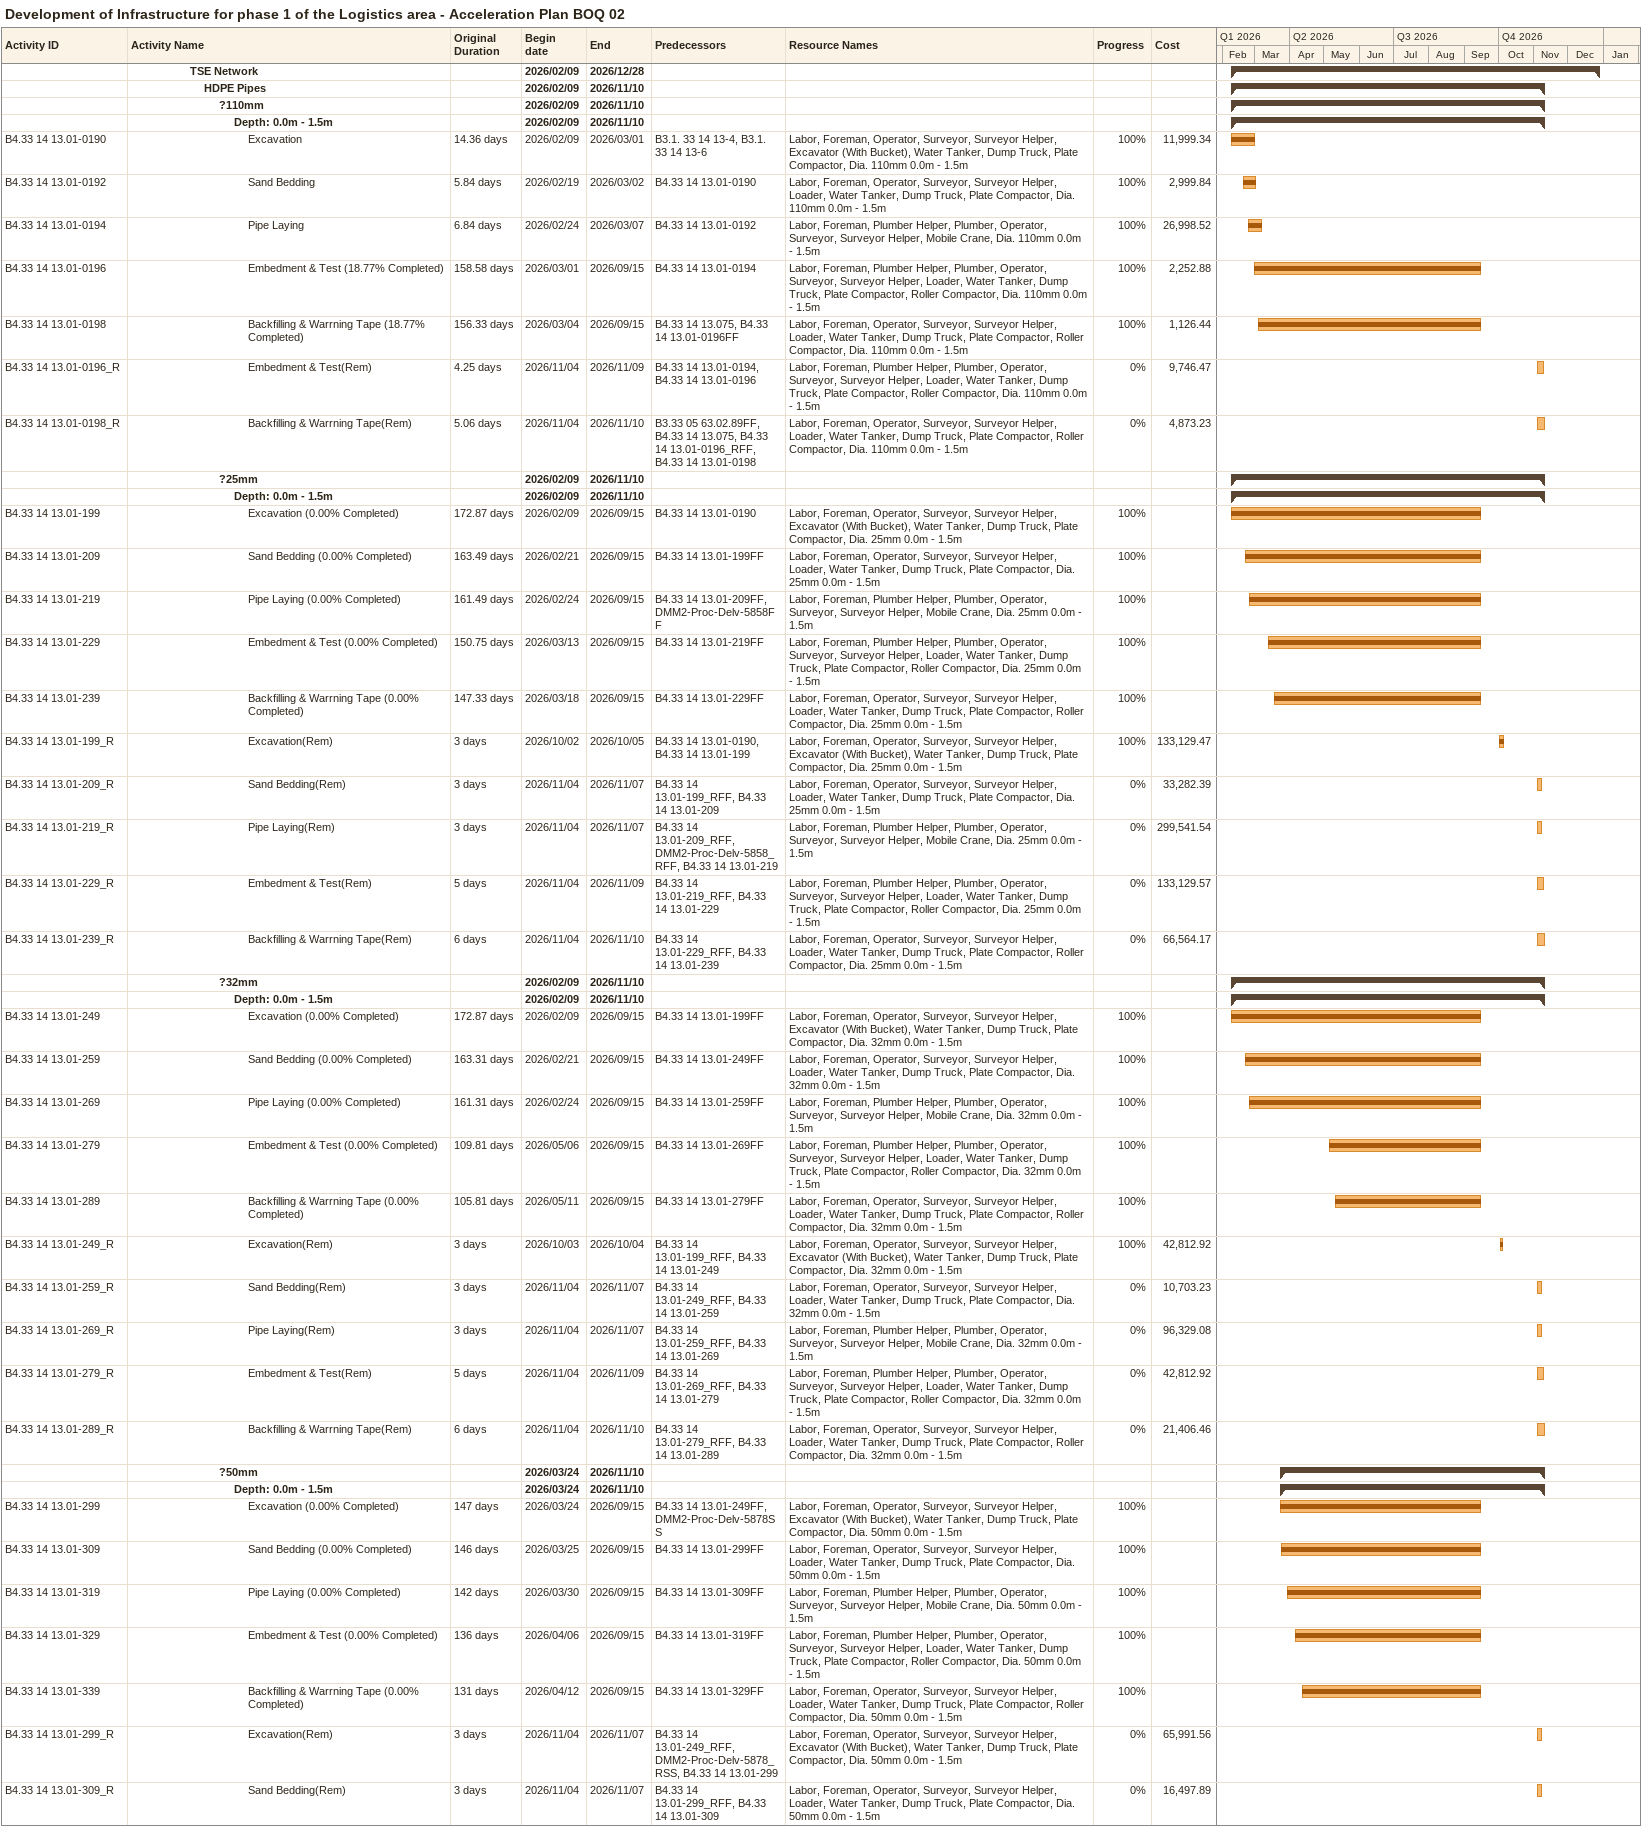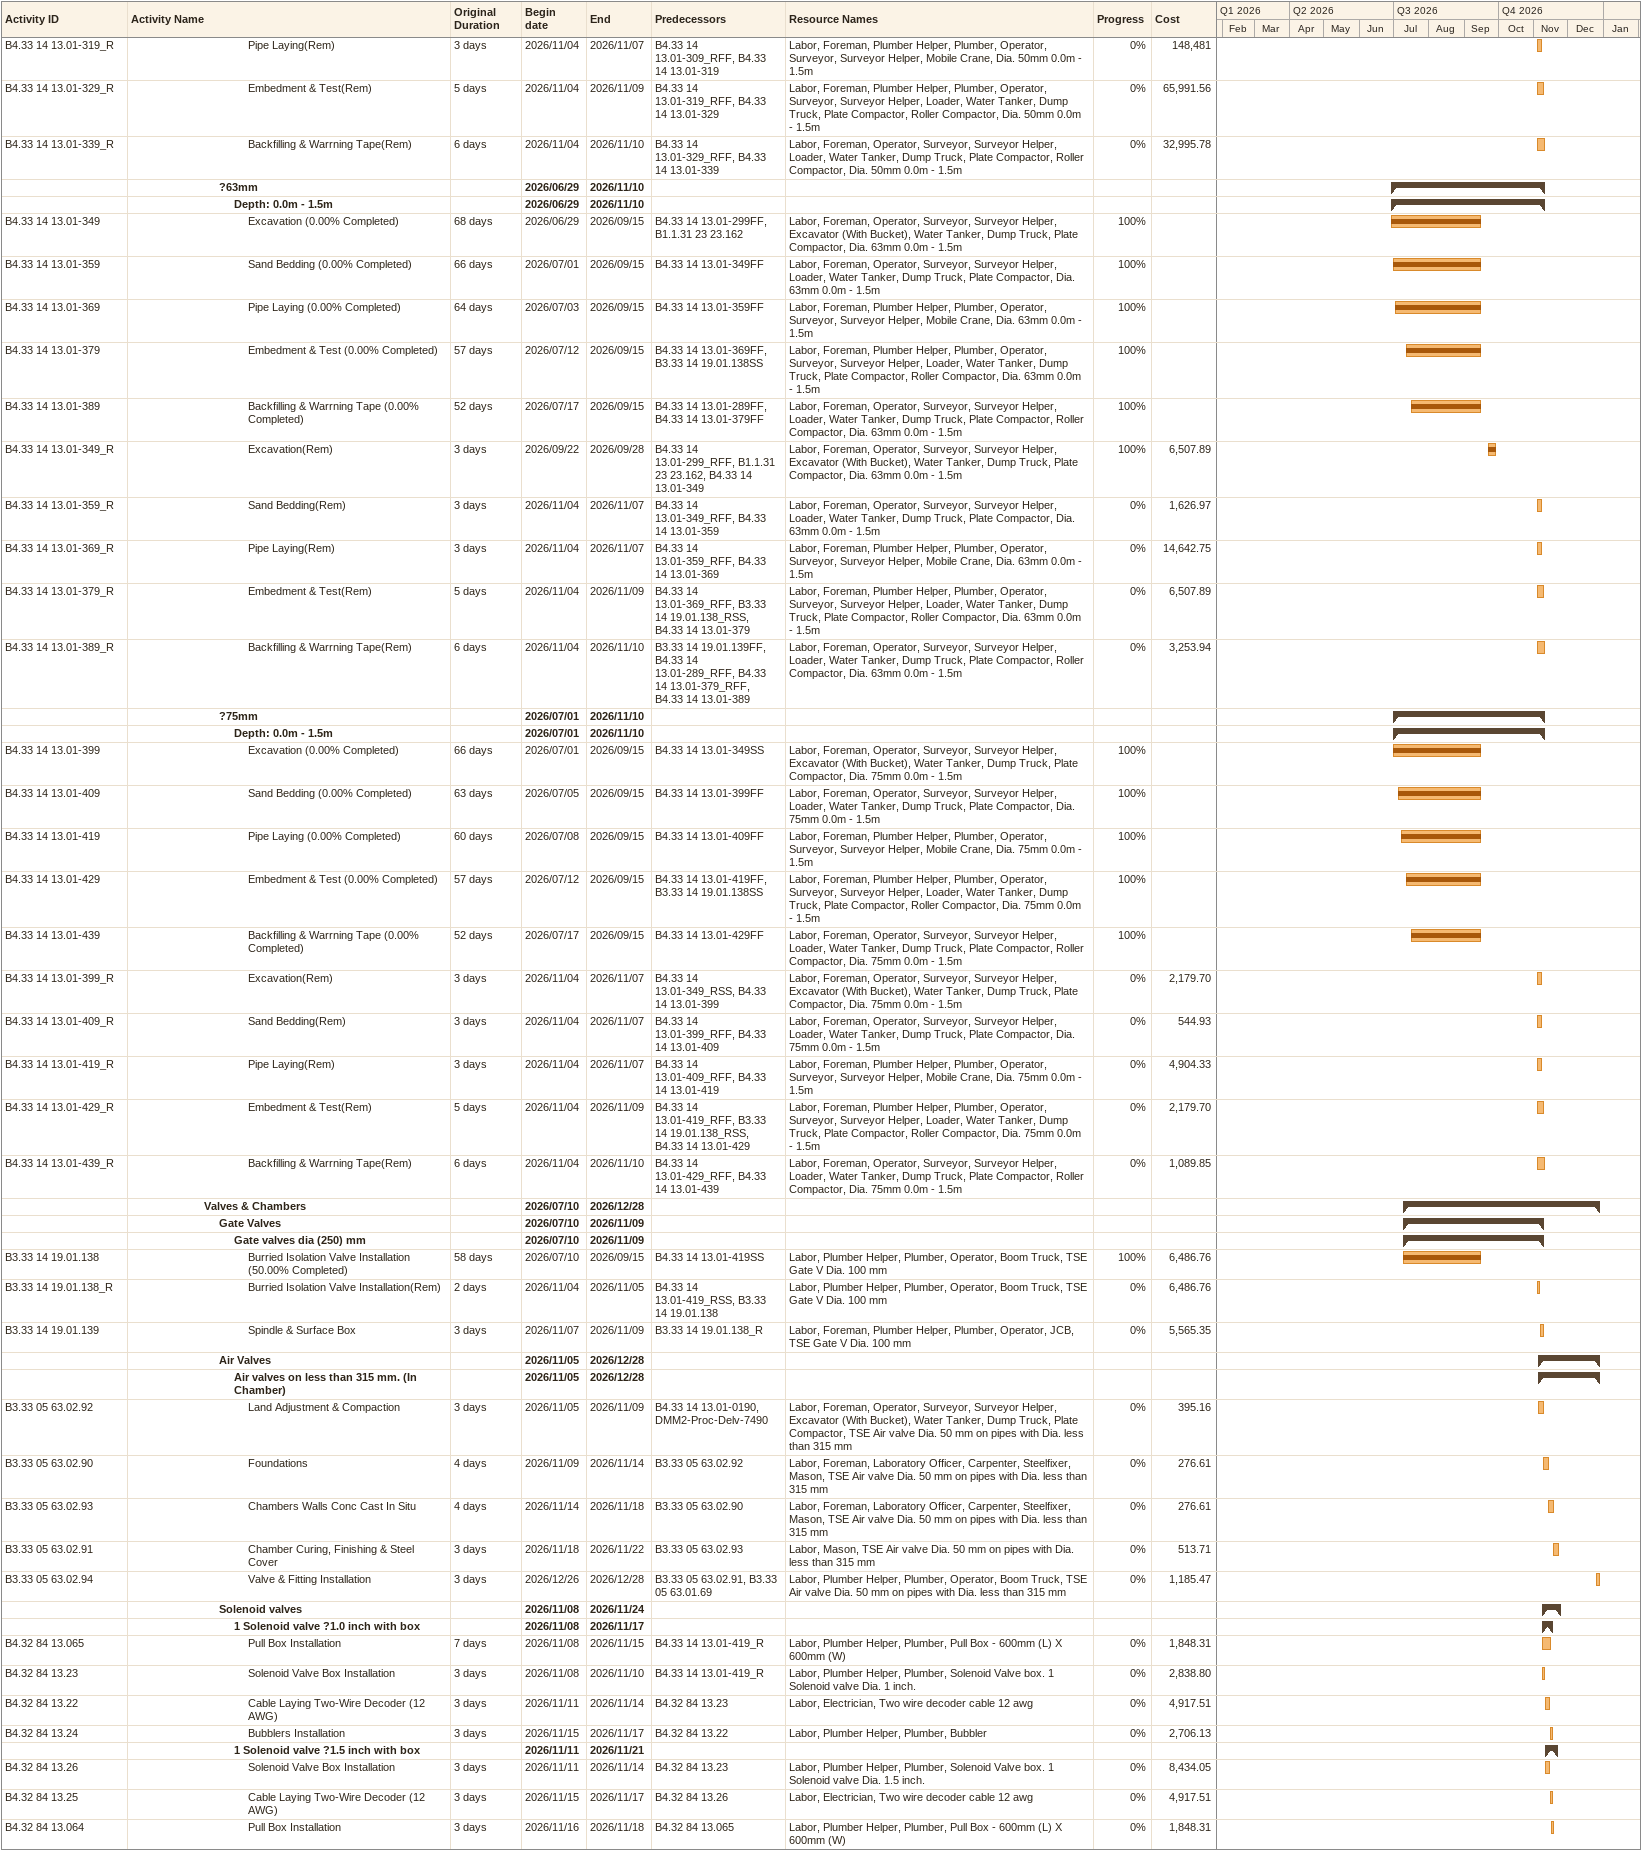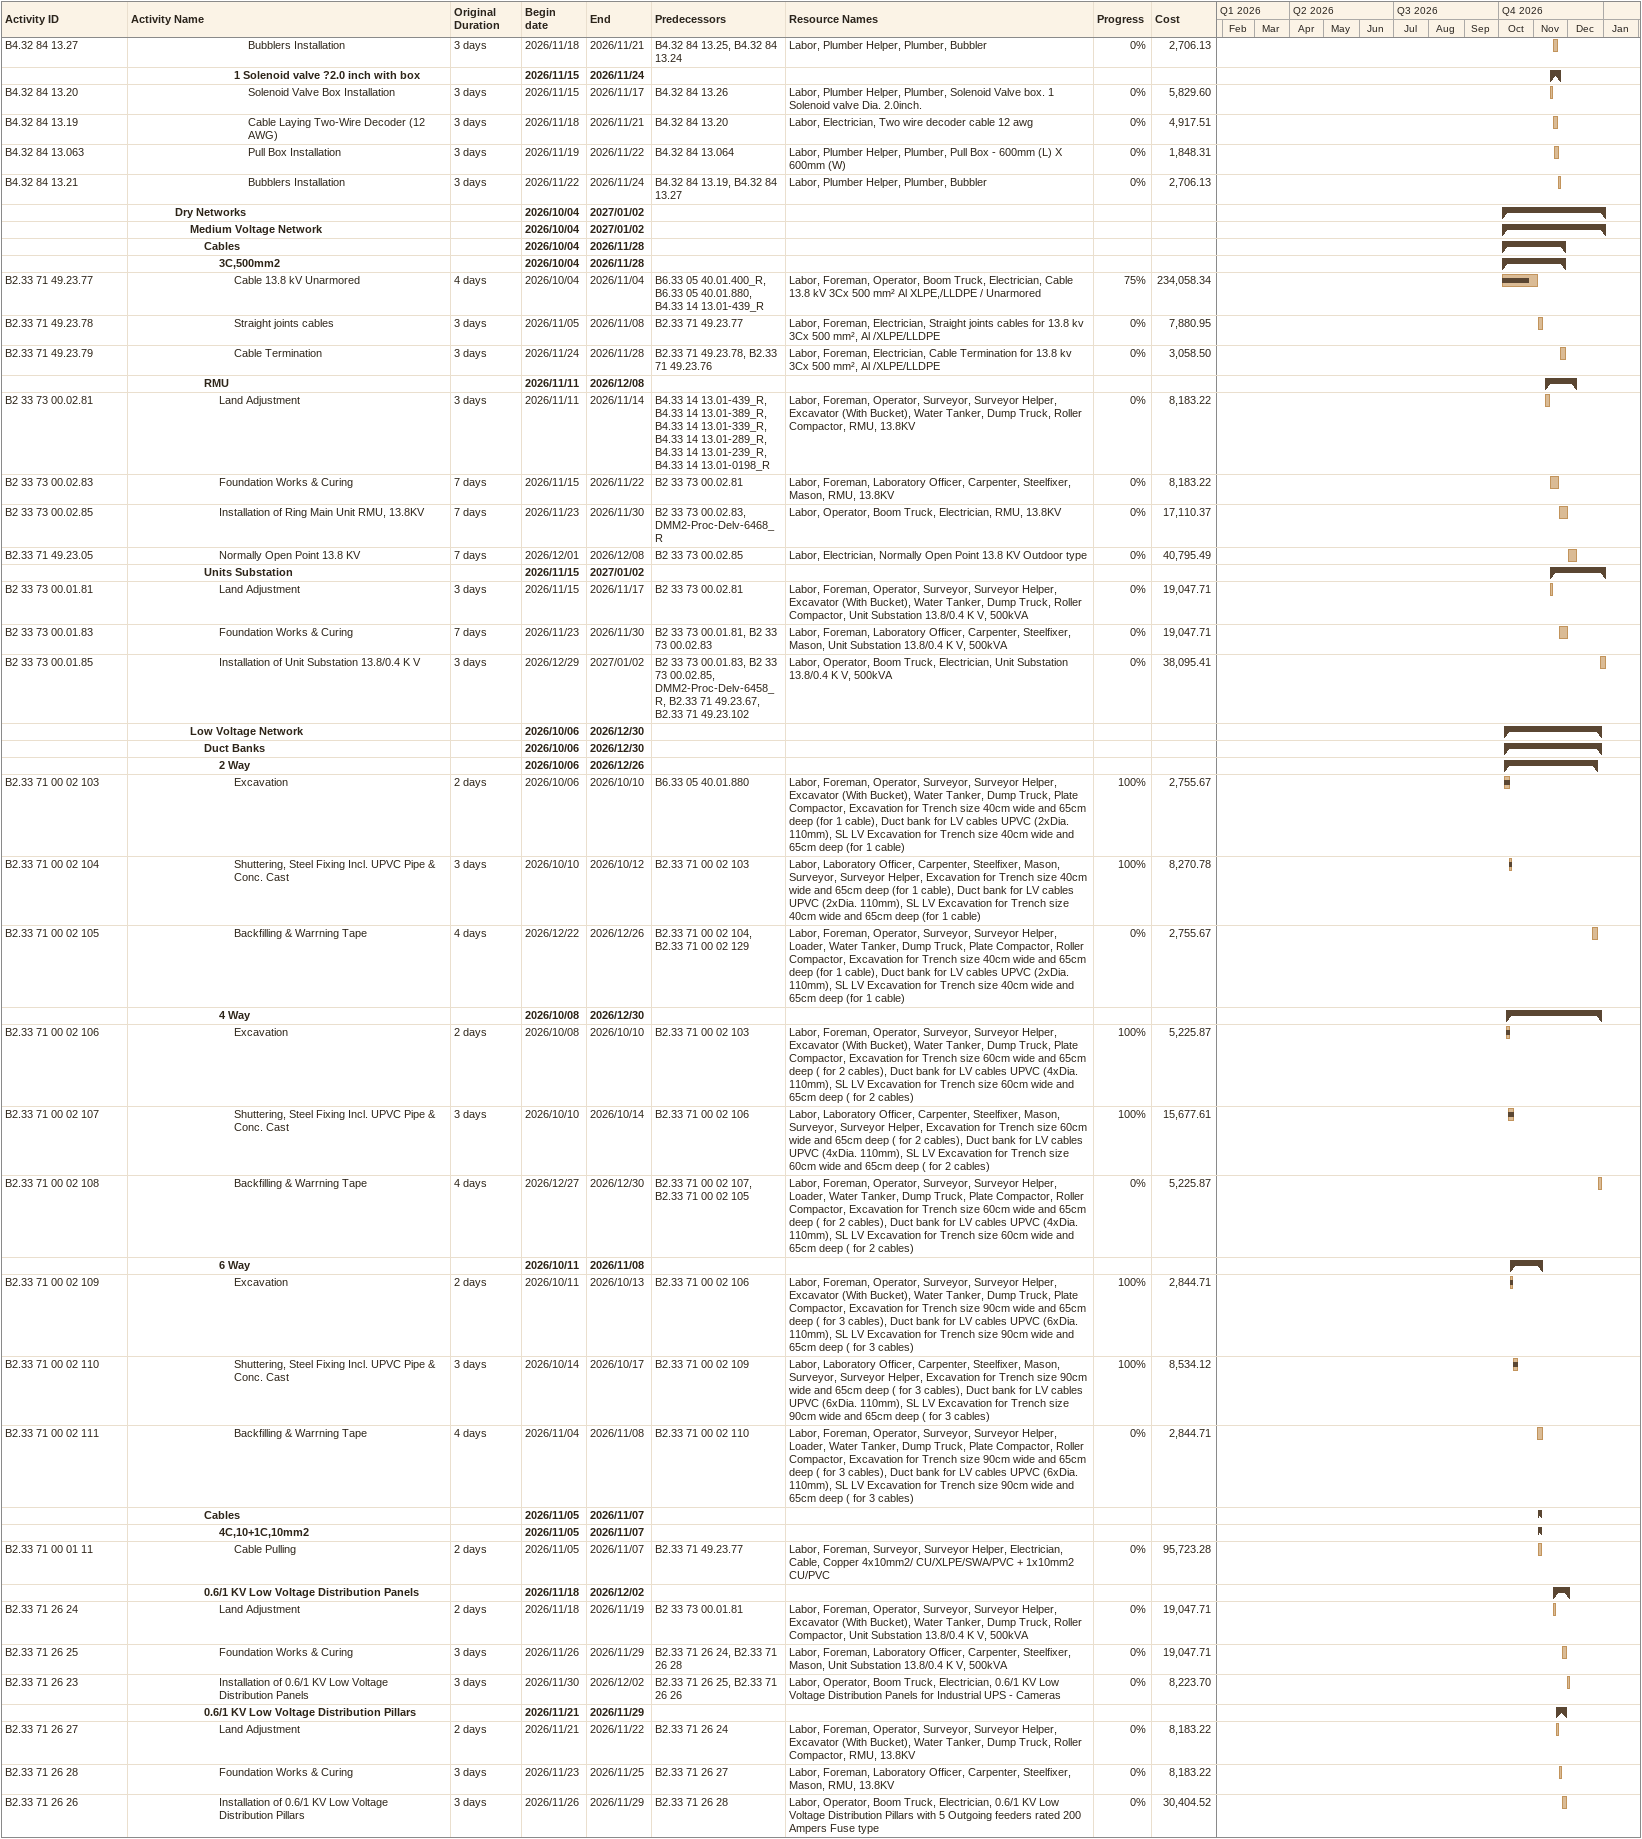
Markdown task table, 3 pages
Development of Infrastructure for phase 1 of the Logistics area - Acceleration Plan BOQ 02

| ID | Level | Task | Original duration | Start | Finish | Predecessors | Resources | % complete | Cost |
|---|---|---|---|---|---|---|---|---|---|
|  | 5 | **TSE Network** |  | 2026-02-09 | 2026-12-28 |  |  |  |  |
|  | 6 | **HDPE Pipes** |  | 2026-02-09 | 2026-11-10 |  |  |  |  |
|  | 7 | **?110mm** |  | 2026-02-09 | 2026-11-10 |  |  |  |  |
|  | 8 | **Depth: 0.0m - 1.5m** |  | 2026-02-09 | 2026-11-10 |  |  |  |  |
| B4.33 14 13.01-0190 | 9 | Excavation | 14.36d | 2026-02-09 | 2026-03-01 | B3.1. 33 14 13-4, B3.1. 33 14 13-6 | Labor, Foreman, Operator, Surveyor, Surveyor Helper, Excavator (With Bucket), Water Tanker, Dump Truck, Plate Compactor, Dia. 110mm 0.0m - 1.5m | 100 | 11999.34 |
| B4.33 14 13.01-0192 | 9 | Sand Bedding | 5.84d | 2026-02-19 | 2026-03-02 | B4.33 14 13.01-0190 | Labor, Foreman, Operator, Surveyor, Surveyor Helper, Loader, Water Tanker, Dump Truck, Plate Compactor, Dia. 110mm 0.0m - 1.5m | 100 | 2999.84 |
| B4.33 14 13.01-0194 | 9 | Pipe Laying | 6.84d | 2026-02-24 | 2026-03-07 | B4.33 14 13.01-0192 | Labor, Foreman, Plumber Helper, Plumber, Operator, Surveyor, Surveyor Helper, Mobile Crane, Dia. 110mm 0.0m - 1.5m | 100 | 26998.52 |
| B4.33 14 13.01-0196 | 9 | Embedment & Test (18.77% Completed) | 158.58d | 2026-03-01 | 2026-09-15 | B4.33 14 13.01-0194 | Labor, Foreman, Plumber Helper, Plumber, Operator, Surveyor, Surveyor Helper, Loader, Water Tanker, Dump Truck, Plate Compactor, Roller Compactor, Dia. 110mm 0.0m - 1.5m | 100 | 2252.88 |
| B4.33 14 13.01-0198 | 9 | Backfilling & Warrning Tape (18.77% Completed) | 156.33d | 2026-03-04 | 2026-09-15 | B4.33 14 13.075, B4.33 14 13.01-0196FF | Labor, Foreman, Operator, Surveyor, Surveyor Helper, Loader, Water Tanker, Dump Truck, Plate Compactor, Roller Compactor, Dia. 110mm 0.0m - 1.5m | 100 | 1126.44 |
| B4.33 14 13.01-0196_R | 9 | Embedment & Test(Rem) | 4.25d | 2026-11-04 | 2026-11-09 | B4.33 14 13.01-0194, B4.33 14 13.01-0196 | Labor, Foreman, Plumber Helper, Plumber, Operator, Surveyor, Surveyor Helper, Loader, Water Tanker, Dump Truck, Plate Compactor, Roller Compactor, Dia. 110mm 0.0m - 1.5m | 0 | 9746.47 |
| B4.33 14 13.01-0198_R | 9 | Backfilling & Warrning Tape(Rem) | 5.06d | 2026-11-04 | 2026-11-10 | B3.33 05 63.02.89FF, B4.33 14 13.075, B4.33 14 13.01-0196_RFF, B4.33 14 13.01-0198 | Labor, Foreman, Operator, Surveyor, Surveyor Helper, Loader, Water Tanker, Dump Truck, Plate Compactor, Roller Compactor, Dia. 110mm 0.0m - 1.5m | 0 | 4873.23 |
|  | 7 | **?25mm** |  | 2026-02-09 | 2026-11-10 |  |  |  |  |
|  | 8 | **Depth: 0.0m - 1.5m** |  | 2026-02-09 | 2026-11-10 |  |  |  |  |
| B4.33 14 13.01-199 | 9 | Excavation (0.00% Completed) | 172.87d | 2026-02-09 | 2026-09-15 | B4.33 14 13.01-0190 | Labor, Foreman, Operator, Surveyor, Surveyor Helper, Excavator (With Bucket), Water Tanker, Dump Truck, Plate Compactor, Dia. 25mm 0.0m - 1.5m | 100 |  |
| B4.33 14 13.01-209 | 9 | Sand Bedding (0.00% Completed) | 163.49d | 2026-02-21 | 2026-09-15 | B4.33 14 13.01-199FF | Labor, Foreman, Operator, Surveyor, Surveyor Helper, Loader, Water Tanker, Dump Truck, Plate Compactor, Dia. 25mm 0.0m - 1.5m | 100 |  |
| B4.33 14 13.01-219 | 9 | Pipe Laying (0.00% Completed) | 161.49d | 2026-02-24 | 2026-09-15 | B4.33 14 13.01-209FF, DMM2-Proc-Delv-5858FF | Labor, Foreman, Plumber Helper, Plumber, Operator, Surveyor, Surveyor Helper, Mobile Crane, Dia. 25mm 0.0m - 1.5m | 100 |  |
| B4.33 14 13.01-229 | 9 | Embedment & Test (0.00% Completed) | 150.75d | 2026-03-13 | 2026-09-15 | B4.33 14 13.01-219FF | Labor, Foreman, Plumber Helper, Plumber, Operator, Surveyor, Surveyor Helper, Loader, Water Tanker, Dump Truck, Plate Compactor, Roller Compactor, Dia. 25mm 0.0m - 1.5m | 100 |  |
| B4.33 14 13.01-239 | 9 | Backfilling & Warrning Tape (0.00% Completed) | 147.33d | 2026-03-18 | 2026-09-15 | B4.33 14 13.01-229FF | Labor, Foreman, Operator, Surveyor, Surveyor Helper, Loader, Water Tanker, Dump Truck, Plate Compactor, Roller Compactor, Dia. 25mm 0.0m - 1.5m | 100 |  |
| B4.33 14 13.01-199_R | 9 | Excavation(Rem) | 3d | 2026-10-02 | 2026-10-05 | B4.33 14 13.01-0190, B4.33 14 13.01-199 | Labor, Foreman, Operator, Surveyor, Surveyor Helper, Excavator (With Bucket), Water Tanker, Dump Truck, Plate Compactor, Dia. 25mm 0.0m - 1.5m | 100 | 133129.47 |
| B4.33 14 13.01-209_R | 9 | Sand Bedding(Rem) | 3d | 2026-11-04 | 2026-11-07 | B4.33 14 13.01-199_RFF, B4.33 14 13.01-209 | Labor, Foreman, Operator, Surveyor, Surveyor Helper, Loader, Water Tanker, Dump Truck, Plate Compactor, Dia. 25mm 0.0m - 1.5m | 0 | 33282.39 |
| B4.33 14 13.01-219_R | 9 | Pipe Laying(Rem) | 3d | 2026-11-04 | 2026-11-07 | B4.33 14 13.01-209_RFF, DMM2-Proc-Delv-5858_RFF, B4.33 14 13.01-219 | Labor, Foreman, Plumber Helper, Plumber, Operator, Surveyor, Surveyor Helper, Mobile Crane, Dia. 25mm 0.0m - 1.5m | 0 | 299541.54 |
| B4.33 14 13.01-229_R | 9 | Embedment & Test(Rem) | 5d | 2026-11-04 | 2026-11-09 | B4.33 14 13.01-219_RFF, B4.33 14 13.01-229 | Labor, Foreman, Plumber Helper, Plumber, Operator, Surveyor, Surveyor Helper, Loader, Water Tanker, Dump Truck, Plate Compactor, Roller Compactor, Dia. 25mm 0.0m - 1.5m | 0 | 133129.57 |
| B4.33 14 13.01-239_R | 9 | Backfilling & Warrning Tape(Rem) | 6d | 2026-11-04 | 2026-11-10 | B4.33 14 13.01-229_RFF, B4.33 14 13.01-239 | Labor, Foreman, Operator, Surveyor, Surveyor Helper, Loader, Water Tanker, Dump Truck, Plate Compactor, Roller Compactor, Dia. 25mm 0.0m - 1.5m | 0 | 66564.17 |
|  | 7 | **?32mm** |  | 2026-02-09 | 2026-11-10 |  |  |  |  |
|  | 8 | **Depth: 0.0m - 1.5m** |  | 2026-02-09 | 2026-11-10 |  |  |  |  |
| B4.33 14 13.01-249 | 9 | Excavation (0.00% Completed) | 172.87d | 2026-02-09 | 2026-09-15 | B4.33 14 13.01-199FF | Labor, Foreman, Operator, Surveyor, Surveyor Helper, Excavator (With Bucket), Water Tanker, Dump Truck, Plate Compactor, Dia. 32mm 0.0m - 1.5m | 100 |  |
| B4.33 14 13.01-259 | 9 | Sand Bedding (0.00% Completed) | 163.31d | 2026-02-21 | 2026-09-15 | B4.33 14 13.01-249FF | Labor, Foreman, Operator, Surveyor, Surveyor Helper, Loader, Water Tanker, Dump Truck, Plate Compactor, Dia. 32mm 0.0m - 1.5m | 100 |  |
| B4.33 14 13.01-269 | 9 | Pipe Laying (0.00% Completed) | 161.31d | 2026-02-24 | 2026-09-15 | B4.33 14 13.01-259FF | Labor, Foreman, Plumber Helper, Plumber, Operator, Surveyor, Surveyor Helper, Mobile Crane, Dia. 32mm 0.0m - 1.5m | 100 |  |
| B4.33 14 13.01-279 | 9 | Embedment & Test (0.00% Completed) | 109.81d | 2026-05-06 | 2026-09-15 | B4.33 14 13.01-269FF | Labor, Foreman, Plumber Helper, Plumber, Operator, Surveyor, Surveyor Helper, Loader, Water Tanker, Dump Truck, Plate Compactor, Roller Compactor, Dia. 32mm 0.0m - 1.5m | 100 |  |
| B4.33 14 13.01-289 | 9 | Backfilling & Warrning Tape (0.00% Completed) | 105.81d | 2026-05-11 | 2026-09-15 | B4.33 14 13.01-279FF | Labor, Foreman, Operator, Surveyor, Surveyor Helper, Loader, Water Tanker, Dump Truck, Plate Compactor, Roller Compactor, Dia. 32mm 0.0m - 1.5m | 100 |  |
| B4.33 14 13.01-249_R | 9 | Excavation(Rem) | 3d | 2026-10-03 | 2026-10-04 | B4.33 14 13.01-199_RFF, B4.33 14 13.01-249 | Labor, Foreman, Operator, Surveyor, Surveyor Helper, Excavator (With Bucket), Water Tanker, Dump Truck, Plate Compactor, Dia. 32mm 0.0m - 1.5m | 100 | 42812.92 |
| B4.33 14 13.01-259_R | 9 | Sand Bedding(Rem) | 3d | 2026-11-04 | 2026-11-07 | B4.33 14 13.01-249_RFF, B4.33 14 13.01-259 | Labor, Foreman, Operator, Surveyor, Surveyor Helper, Loader, Water Tanker, Dump Truck, Plate Compactor, Dia. 32mm 0.0m - 1.5m | 0 | 10703.23 |
| B4.33 14 13.01-269_R | 9 | Pipe Laying(Rem) | 3d | 2026-11-04 | 2026-11-07 | B4.33 14 13.01-259_RFF, B4.33 14 13.01-269 | Labor, Foreman, Plumber Helper, Plumber, Operator, Surveyor, Surveyor Helper, Mobile Crane, Dia. 32mm 0.0m - 1.5m | 0 | 96329.08 |
| B4.33 14 13.01-279_R | 9 | Embedment & Test(Rem) | 5d | 2026-11-04 | 2026-11-09 | B4.33 14 13.01-269_RFF, B4.33 14 13.01-279 | Labor, Foreman, Plumber Helper, Plumber, Operator, Surveyor, Surveyor Helper, Loader, Water Tanker, Dump Truck, Plate Compactor, Roller Compactor, Dia. 32mm 0.0m - 1.5m | 0 | 42812.92 |
| B4.33 14 13.01-289_R | 9 | Backfilling & Warrning Tape(Rem) | 6d | 2026-11-04 | 2026-11-10 | B4.33 14 13.01-279_RFF, B4.33 14 13.01-289 | Labor, Foreman, Operator, Surveyor, Surveyor Helper, Loader, Water Tanker, Dump Truck, Plate Compactor, Roller Compactor, Dia. 32mm 0.0m - 1.5m | 0 | 21406.46 |
|  | 7 | **?50mm** |  | 2026-03-24 | 2026-11-10 |  |  |  |  |
|  | 8 | **Depth: 0.0m - 1.5m** |  | 2026-03-24 | 2026-11-10 |  |  |  |  |
| B4.33 14 13.01-299 | 9 | Excavation (0.00% Completed) | 147d | 2026-03-24 | 2026-09-15 | B4.33 14 13.01-249FF, DMM2-Proc-Delv-5878SS | Labor, Foreman, Operator, Surveyor, Surveyor Helper, Excavator (With Bucket), Water Tanker, Dump Truck, Plate Compactor, Dia. 50mm 0.0m - 1.5m | 100 |  |
| B4.33 14 13.01-309 | 9 | Sand Bedding (0.00% Completed) | 146d | 2026-03-25 | 2026-09-15 | B4.33 14 13.01-299FF | Labor, Foreman, Operator, Surveyor, Surveyor Helper, Loader, Water Tanker, Dump Truck, Plate Compactor, Dia. 50mm 0.0m - 1.5m | 100 |  |
| B4.33 14 13.01-319 | 9 | Pipe Laying (0.00% Completed) | 142d | 2026-03-30 | 2026-09-15 | B4.33 14 13.01-309FF | Labor, Foreman, Plumber Helper, Plumber, Operator, Surveyor, Surveyor Helper, Mobile Crane, Dia. 50mm 0.0m - 1.5m | 100 |  |
| B4.33 14 13.01-329 | 9 | Embedment & Test (0.00% Completed) | 136d | 2026-04-06 | 2026-09-15 | B4.33 14 13.01-319FF | Labor, Foreman, Plumber Helper, Plumber, Operator, Surveyor, Surveyor Helper, Loader, Water Tanker, Dump Truck, Plate Compactor, Roller Compactor, Dia. 50mm 0.0m - 1.5m | 100 |  |
| B4.33 14 13.01-339 | 9 | Backfilling & Warrning Tape (0.00% Completed) | 131d | 2026-04-12 | 2026-09-15 | B4.33 14 13.01-329FF | Labor, Foreman, Operator, Surveyor, Surveyor Helper, Loader, Water Tanker, Dump Truck, Plate Compactor, Roller Compactor, Dia. 50mm 0.0m - 1.5m | 100 |  |
| B4.33 14 13.01-299_R | 9 | Excavation(Rem) | 3d | 2026-11-04 | 2026-11-07 | B4.33 14 13.01-249_RFF, DMM2-Proc-Delv-5878_RSS, B4.33 14 13.01-299 | Labor, Foreman, Operator, Surveyor, Surveyor Helper, Excavator (With Bucket), Water Tanker, Dump Truck, Plate Compactor, Dia. 50mm 0.0m - 1.5m | 0 | 65991.56 |
| B4.33 14 13.01-309_R | 9 | Sand Bedding(Rem) | 3d | 2026-11-04 | 2026-11-07 | B4.33 14 13.01-299_RFF, B4.33 14 13.01-309 | Labor, Foreman, Operator, Surveyor, Surveyor Helper, Loader, Water Tanker, Dump Truck, Plate Compactor, Dia. 50mm 0.0m - 1.5m | 0 | 16497.89 |
| B4.33 14 13.01-319_R | 9 | Pipe Laying(Rem) | 3d | 2026-11-04 | 2026-11-07 | B4.33 14 13.01-309_RFF, B4.33 14 13.01-319 | Labor, Foreman, Plumber Helper, Plumber, Operator, Surveyor, Surveyor Helper, Mobile Crane, Dia. 50mm 0.0m - 1.5m | 0 | 148481 |
| B4.33 14 13.01-329_R | 9 | Embedment & Test(Rem) | 5d | 2026-11-04 | 2026-11-09 | B4.33 14 13.01-319_RFF, B4.33 14 13.01-329 | Labor, Foreman, Plumber Helper, Plumber, Operator, Surveyor, Surveyor Helper, Loader, Water Tanker, Dump Truck, Plate Compactor, Roller Compactor, Dia. 50mm 0.0m - 1.5m | 0 | 65991.56 |
| B4.33 14 13.01-339_R | 9 | Backfilling & Warrning Tape(Rem) | 6d | 2026-11-04 | 2026-11-10 | B4.33 14 13.01-329_RFF, B4.33 14 13.01-339 | Labor, Foreman, Operator, Surveyor, Surveyor Helper, Loader, Water Tanker, Dump Truck, Plate Compactor, Roller Compactor, Dia. 50mm 0.0m - 1.5m | 0 | 32995.78 |
|  | 7 | **?63mm** |  | 2026-06-29 | 2026-11-10 |  |  |  |  |
|  | 8 | **Depth: 0.0m - 1.5m** |  | 2026-06-29 | 2026-11-10 |  |  |  |  |
| B4.33 14 13.01-349 | 9 | Excavation (0.00% Completed) | 68d | 2026-06-29 | 2026-09-15 | B4.33 14 13.01-299FF, B1.1.31 23 23.162 | Labor, Foreman, Operator, Surveyor, Surveyor Helper, Excavator (With Bucket), Water Tanker, Dump Truck, Plate Compactor, Dia. 63mm 0.0m - 1.5m | 100 |  |
| B4.33 14 13.01-359 | 9 | Sand Bedding (0.00% Completed) | 66d | 2026-07-01 | 2026-09-15 | B4.33 14 13.01-349FF | Labor, Foreman, Operator, Surveyor, Surveyor Helper, Loader, Water Tanker, Dump Truck, Plate Compactor, Dia. 63mm 0.0m - 1.5m | 100 |  |
| B4.33 14 13.01-369 | 9 | Pipe Laying (0.00% Completed) | 64d | 2026-07-03 | 2026-09-15 | B4.33 14 13.01-359FF | Labor, Foreman, Plumber Helper, Plumber, Operator, Surveyor, Surveyor Helper, Mobile Crane, Dia. 63mm 0.0m - 1.5m | 100 |  |
| B4.33 14 13.01-379 | 9 | Embedment & Test (0.00% Completed) | 57d | 2026-07-12 | 2026-09-15 | B4.33 14 13.01-369FF, B3.33 14 19.01.138SS | Labor, Foreman, Plumber Helper, Plumber, Operator, Surveyor, Surveyor Helper, Loader, Water Tanker, Dump Truck, Plate Compactor, Roller Compactor, Dia. 63mm 0.0m - 1.5m | 100 |  |
| B4.33 14 13.01-389 | 9 | Backfilling & Warrning Tape (0.00% Completed) | 52d | 2026-07-17 | 2026-09-15 | B4.33 14 13.01-289FF, B4.33 14 13.01-379FF | Labor, Foreman, Operator, Surveyor, Surveyor Helper, Loader, Water Tanker, Dump Truck, Plate Compactor, Roller Compactor, Dia. 63mm 0.0m - 1.5m | 100 |  |
| B4.33 14 13.01-349_R | 9 | Excavation(Rem) | 3d | 2026-09-22 | 2026-09-28 | B4.33 14 13.01-299_RFF, B1.1.31 23 23.162, B4.33 14 13.01-349 | Labor, Foreman, Operator, Surveyor, Surveyor Helper, Excavator (With Bucket), Water Tanker, Dump Truck, Plate Compactor, Dia. 63mm 0.0m - 1.5m | 100 | 6507.89 |
| B4.33 14 13.01-359_R | 9 | Sand Bedding(Rem) | 3d | 2026-11-04 | 2026-11-07 | B4.33 14 13.01-349_RFF, B4.33 14 13.01-359 | Labor, Foreman, Operator, Surveyor, Surveyor Helper, Loader, Water Tanker, Dump Truck, Plate Compactor, Dia. 63mm 0.0m - 1.5m | 0 | 1626.97 |
| B4.33 14 13.01-369_R | 9 | Pipe Laying(Rem) | 3d | 2026-11-04 | 2026-11-07 | B4.33 14 13.01-359_RFF, B4.33 14 13.01-369 | Labor, Foreman, Plumber Helper, Plumber, Operator, Surveyor, Surveyor Helper, Mobile Crane, Dia. 63mm 0.0m - 1.5m | 0 | 14642.75 |
| B4.33 14 13.01-379_R | 9 | Embedment & Test(Rem) | 5d | 2026-11-04 | 2026-11-09 | B4.33 14 13.01-369_RFF, B3.33 14 19.01.138_RSS, B4.33 14 13.01-379 | Labor, Foreman, Plumber Helper, Plumber, Operator, Surveyor, Surveyor Helper, Loader, Water Tanker, Dump Truck, Plate Compactor, Roller Compactor, Dia. 63mm 0.0m - 1.5m | 0 | 6507.89 |
| B4.33 14 13.01-389_R | 9 | Backfilling & Warrning Tape(Rem) | 6d | 2026-11-04 | 2026-11-10 | B3.33 14 19.01.139FF, B4.33 14 13.01-289_RFF, B4.33 14 13.01-379_RFF, B4.33 14 13.01-389 | Labor, Foreman, Operator, Surveyor, Surveyor Helper, Loader, Water Tanker, Dump Truck, Plate Compactor, Roller Compactor, Dia. 63mm 0.0m - 1.5m | 0 | 3253.94 |
|  | 7 | **?75mm** |  | 2026-07-01 | 2026-11-10 |  |  |  |  |
|  | 8 | **Depth: 0.0m - 1.5m** |  | 2026-07-01 | 2026-11-10 |  |  |  |  |
| B4.33 14 13.01-399 | 9 | Excavation (0.00% Completed) | 66d | 2026-07-01 | 2026-09-15 | B4.33 14 13.01-349SS | Labor, Foreman, Operator, Surveyor, Surveyor Helper, Excavator (With Bucket), Water Tanker, Dump Truck, Plate Compactor, Dia. 75mm 0.0m - 1.5m | 100 |  |
| B4.33 14 13.01-409 | 9 | Sand Bedding (0.00% Completed) | 63d | 2026-07-05 | 2026-09-15 | B4.33 14 13.01-399FF | Labor, Foreman, Operator, Surveyor, Surveyor Helper, Loader, Water Tanker, Dump Truck, Plate Compactor, Dia. 75mm 0.0m - 1.5m | 100 |  |
| B4.33 14 13.01-419 | 9 | Pipe Laying (0.00% Completed) | 60d | 2026-07-08 | 2026-09-15 | B4.33 14 13.01-409FF | Labor, Foreman, Plumber Helper, Plumber, Operator, Surveyor, Surveyor Helper, Mobile Crane, Dia. 75mm 0.0m - 1.5m | 100 |  |
| B4.33 14 13.01-429 | 9 | Embedment & Test (0.00% Completed) | 57d | 2026-07-12 | 2026-09-15 | B4.33 14 13.01-419FF, B3.33 14 19.01.138SS | Labor, Foreman, Plumber Helper, Plumber, Operator, Surveyor, Surveyor Helper, Loader, Water Tanker, Dump Truck, Plate Compactor, Roller Compactor, Dia. 75mm 0.0m - 1.5m | 100 |  |
| B4.33 14 13.01-439 | 9 | Backfilling & Warrning Tape (0.00% Completed) | 52d | 2026-07-17 | 2026-09-15 | B4.33 14 13.01-429FF | Labor, Foreman, Operator, Surveyor, Surveyor Helper, Loader, Water Tanker, Dump Truck, Plate Compactor, Roller Compactor, Dia. 75mm 0.0m - 1.5m | 100 |  |
| B4.33 14 13.01-399_R | 9 | Excavation(Rem) | 3d | 2026-11-04 | 2026-11-07 | B4.33 14 13.01-349_RSS, B4.33 14 13.01-399 | Labor, Foreman, Operator, Surveyor, Surveyor Helper, Excavator (With Bucket), Water Tanker, Dump Truck, Plate Compactor, Dia. 75mm 0.0m - 1.5m | 0 | 2179.70 |
| B4.33 14 13.01-409_R | 9 | Sand Bedding(Rem) | 3d | 2026-11-04 | 2026-11-07 | B4.33 14 13.01-399_RFF, B4.33 14 13.01-409 | Labor, Foreman, Operator, Surveyor, Surveyor Helper, Loader, Water Tanker, Dump Truck, Plate Compactor, Dia. 75mm 0.0m - 1.5m | 0 | 544.93 |
| B4.33 14 13.01-419_R | 9 | Pipe Laying(Rem) | 3d | 2026-11-04 | 2026-11-07 | B4.33 14 13.01-409_RFF, B4.33 14 13.01-419 | Labor, Foreman, Plumber Helper, Plumber, Operator, Surveyor, Surveyor Helper, Mobile Crane, Dia. 75mm 0.0m - 1.5m | 0 | 4904.33 |
| B4.33 14 13.01-429_R | 9 | Embedment & Test(Rem) | 5d | 2026-11-04 | 2026-11-09 | B4.33 14 13.01-419_RFF, B3.33 14 19.01.138_RSS, B4.33 14 13.01-429 | Labor, Foreman, Plumber Helper, Plumber, Operator, Surveyor, Surveyor Helper, Loader, Water Tanker, Dump Truck, Plate Compactor, Roller Compactor, Dia. 75mm 0.0m - 1.5m | 0 | 2179.70 |
| B4.33 14 13.01-439_R | 9 | Backfilling & Warrning Tape(Rem) | 6d | 2026-11-04 | 2026-11-10 | B4.33 14 13.01-429_RFF, B4.33 14 13.01-439 | Labor, Foreman, Operator, Surveyor, Surveyor Helper, Loader, Water Tanker, Dump Truck, Plate Compactor, Roller Compactor, Dia. 75mm 0.0m - 1.5m | 0 | 1089.85 |
|  | 6 | **Valves & Chambers** |  | 2026-07-10 | 2026-12-28 |  |  |  |  |
|  | 7 | **Gate Valves** |  | 2026-07-10 | 2026-11-09 |  |  |  |  |
|  | 8 | **Gate valves dia (250) mm** |  | 2026-07-10 | 2026-11-09 |  |  |  |  |
| B3.33 14 19.01.138 | 9 | Burried Isolation Valve Installation (50.00% Completed) | 58d | 2026-07-10 | 2026-09-15 | B4.33 14 13.01-419SS | Labor, Plumber Helper, Plumber, Operator, Boom Truck, TSE Gate V Dia. 100 mm | 100 | 6486.76 |
| B3.33 14 19.01.138_R | 9 | Burried Isolation Valve Installation(Rem) | 2d | 2026-11-04 | 2026-11-05 | B4.33 14 13.01-419_RSS, B3.33 14 19.01.138 | Labor, Plumber Helper, Plumber, Operator, Boom Truck, TSE Gate V Dia. 100 mm | 0 | 6486.76 |
| B3.33 14 19.01.139 | 9 | Spindle & Surface Box | 3d | 2026-11-07 | 2026-11-09 | B3.33 14 19.01.138_R | Labor, Foreman, Plumber Helper, Plumber, Operator, JCB, TSE Gate V Dia. 100 mm | 0 | 5565.35 |
|  | 7 | **Air Valves** |  | 2026-11-05 | 2026-12-28 |  |  |  |  |
|  | 8 | **Air valves on less than 315 mm. (In Chamber)** |  | 2026-11-05 | 2026-12-28 |  |  |  |  |
| B3.33 05 63.02.92 | 9 | Land Adjustment & Compaction | 3d | 2026-11-05 | 2026-11-09 | B4.33 14 13.01-0190, DMM2-Proc-Delv-7490 | Labor, Foreman, Operator, Surveyor, Surveyor Helper, Excavator (With Bucket), Water Tanker, Dump Truck, Plate Compactor, TSE Air valve Dia. 50 mm on pipes with Dia. less than 315 mm | 0 | 395.16 |
| B3.33 05 63.02.90 | 9 | Foundations | 4d | 2026-11-09 | 2026-11-14 | B3.33 05 63.02.92 | Labor, Foreman, Laboratory Officer, Carpenter, Steelfixer, Mason, TSE Air valve Dia. 50 mm on pipes with Dia. less than 315 mm | 0 | 276.61 |
| B3.33 05 63.02.93 | 9 | Chambers Walls Conc Cast In Situ | 4d | 2026-11-14 | 2026-11-18 | B3.33 05 63.02.90 | Labor, Foreman, Laboratory Officer, Carpenter, Steelfixer, Mason, TSE Air valve Dia. 50 mm on pipes with Dia. less than 315 mm | 0 | 276.61 |
| B3.33 05 63.02.91 | 9 | Chamber Curing, Finishing & Steel Cover | 3d | 2026-11-18 | 2026-11-22 | B3.33 05 63.02.93 | Labor, Mason, TSE Air valve Dia. 50 mm on pipes with Dia. less than 315 mm | 0 | 513.71 |
| B3.33 05 63.02.94 | 9 | Valve & Fitting Installation | 3d | 2026-12-26 | 2026-12-28 | B3.33 05 63.02.91, B3.33 05 63.01.69 | Labor, Plumber Helper, Plumber, Operator, Boom Truck, TSE Air valve Dia. 50 mm on pipes with Dia. less than 315 mm | 0 | 1185.47 |
|  | 7 | **Solenoid valves** |  | 2026-11-08 | 2026-11-24 |  |  |  |  |
|  | 8 | **1 Solenoid valve ?1.0 inch with box** |  | 2026-11-08 | 2026-11-17 |  |  |  |  |
| B4.32 84 13.065 | 9 | Pull Box Installation | 7d | 2026-11-08 | 2026-11-15 | B4.33 14 13.01-419_R | Labor, Plumber Helper, Plumber, Pull Box - 600mm (L) X 600mm (W) | 0 | 1848.31 |
| B4.32 84 13.23 | 9 | Solenoid Valve Box Installation | 3d | 2026-11-08 | 2026-11-10 | B4.33 14 13.01-419_R | Labor, Plumber Helper, Plumber, Solenoid Valve box. 1 Solenoid valve Dia. 1 inch. | 0 | 2838.80 |
| B4.32 84 13.22 | 9 | Cable Laying Two-Wire Decoder (12 AWG) | 3d | 2026-11-11 | 2026-11-14 | B4.32 84 13.23 | Labor, Electrician, Two wire decoder cable 12 awg | 0 | 4917.51 |
| B4.32 84 13.24 | 9 | Bubblers Installation | 3d | 2026-11-15 | 2026-11-17 | B4.32 84 13.22 | Labor, Plumber Helper, Plumber, Bubbler | 0 | 2706.13 |
|  | 8 | **1 Solenoid valve ?1.5 inch with box** |  | 2026-11-11 | 2026-11-21 |  |  |  |  |
| B4.32 84 13.26 | 9 | Solenoid Valve Box Installation | 3d | 2026-11-11 | 2026-11-14 | B4.32 84 13.23 | Labor, Plumber Helper, Plumber, Solenoid Valve box. 1 Solenoid valve Dia. 1.5 inch. | 0 | 8434.05 |
| B4.32 84 13.25 | 9 | Cable Laying Two-Wire Decoder (12 AWG) | 3d | 2026-11-15 | 2026-11-17 | B4.32 84 13.26 | Labor, Electrician, Two wire decoder cable 12 awg | 0 | 4917.51 |
| B4.32 84 13.064 | 9 | Pull Box Installation | 3d | 2026-11-16 | 2026-11-18 | B4.32 84 13.065 | Labor, Plumber Helper, Plumber, Pull Box - 600mm (L) X 600mm (W) | 0 | 1848.31 |
| B4.32 84 13.27 | 9 | Bubblers Installation | 3d | 2026-11-18 | 2026-11-21 | B4.32 84 13.25, B4.32 84 13.24 | Labor, Plumber Helper, Plumber, Bubbler | 0 | 2706.13 |
|  | 8 | **1 Solenoid valve ?2.0 inch with box** |  | 2026-11-15 | 2026-11-24 |  |  |  |  |
| B4.32 84 13.20 | 9 | Solenoid Valve Box Installation | 3d | 2026-11-15 | 2026-11-17 | B4.32 84 13.26 | Labor, Plumber Helper, Plumber, Solenoid Valve box. 1 Solenoid valve Dia. 2.0inch. | 0 | 5829.60 |
| B4.32 84 13.19 | 9 | Cable Laying Two-Wire Decoder (12 AWG) | 3d | 2026-11-18 | 2026-11-21 | B4.32 84 13.20 | Labor, Electrician, Two wire decoder cable 12 awg | 0 | 4917.51 |
| B4.32 84 13.063 | 9 | Pull Box Installation | 3d | 2026-11-19 | 2026-11-22 | B4.32 84 13.064 | Labor, Plumber Helper, Plumber, Pull Box - 600mm (L) X 600mm (W) | 0 | 1848.31 |
| B4.32 84 13.21 | 9 | Bubblers Installation | 3d | 2026-11-22 | 2026-11-24 | B4.32 84 13.19, B4.32 84 13.27 | Labor, Plumber Helper, Plumber, Bubbler | 0 | 2706.13 |
|  | 4 | **Dry Networks** |  | 2026-10-04 | 2027-01-02 |  |  |  |  |
|  | 5 | **Medium Voltage Network** |  | 2026-10-04 | 2027-01-02 |  |  |  |  |
|  | 6 | **Cables** |  | 2026-10-04 | 2026-11-28 |  |  |  |  |
|  | 7 | **3C,500mm2** |  | 2026-10-04 | 2026-11-28 |  |  |  |  |
| B2.33 71 49.23.77 | 8 | Cable 13.8 kV Unarmored | 4d | 2026-10-04 | 2026-11-04 | B6.33 05 40.01.400_R, B6.33 05 40.01.880, B4.33 14 13.01-439_R | Labor, Foreman, Operator, Boom Truck, Electrician, Cable 13.8 kV 3Cx 500 mm² Al XLPE,/LLDPE / Unarmored | 75 | 234058.34 |
| B2.33 71 49.23.78 | 8 | Straight joints cables | 3d | 2026-11-05 | 2026-11-08 | B2.33 71 49.23.77 | Labor, Foreman, Electrician, Straight joints cables for 13.8 kv 3Cx 500 mm², Al /XLPE/LLDPE | 0 | 7880.95 |
| B2.33 71 49.23.79 | 8 | Cable Termination | 3d | 2026-11-24 | 2026-11-28 | B2.33 71 49.23.78, B2.33 71 49.23.76 | Labor, Foreman, Electrician, Cable Termination for 13.8 kv 3Cx 500 mm², Al /XLPE/LLDPE | 0 | 3058.50 |
|  | 6 | **RMU** |  | 2026-11-11 | 2026-12-08 |  |  |  |  |
| B2 33 73 00.02.81 | 7 | Land Adjustment | 3d | 2026-11-11 | 2026-11-14 | B4.33 14 13.01-439_R, B4.33 14 13.01-389_R, B4.33 14 13.01-339_R, B4.33 14 13.01-289_R, B4.33 14 13.01-239_R, B4.33 14 13.01-0198_R | Labor, Foreman, Operator, Surveyor, Surveyor Helper, Excavator (With Bucket), Water Tanker, Dump Truck, Roller Compactor, RMU, 13.8KV | 0 | 8183.22 |
| B2 33 73 00.02.83 | 7 | Foundation Works & Curing | 7d | 2026-11-15 | 2026-11-22 | B2 33 73 00.02.81 | Labor, Foreman, Laboratory Officer, Carpenter, Steelfixer, Mason, RMU, 13.8KV | 0 | 8183.22 |
| B2 33 73 00.02.85 | 7 | Installation of Ring Main Unit RMU, 13.8KV | 7d | 2026-11-23 | 2026-11-30 | B2 33 73 00.02.83, DMM2-Proc-Delv-6468_R | Labor, Operator, Boom Truck, Electrician, RMU, 13.8KV | 0 | 17110.37 |
| B2.33 71 49.23.05 | 7 | Normally Open Point 13.8 KV | 7d | 2026-12-01 | 2026-12-08 | B2 33 73 00.02.85 | Labor, Electrician, Normally Open Point 13.8 KV Outdoor type | 0 | 40795.49 |
|  | 6 | **Units Substation** |  | 2026-11-15 | 2027-01-02 |  |  |  |  |
| B2 33 73 00.01.81 | 7 | Land Adjustment | 3d | 2026-11-15 | 2026-11-17 | B2 33 73 00.02.81 | Labor, Foreman, Operator, Surveyor, Surveyor Helper, Excavator (With Bucket), Water Tanker, Dump Truck, Roller Compactor, Unit Substation 13.8/0.4 K V, 500kVA | 0 | 19047.71 |
| B2 33 73 00.01.83 | 7 | Foundation Works & Curing | 7d | 2026-11-23 | 2026-11-30 | B2 33 73 00.01.81, B2 33 73 00.02.83 | Labor, Foreman, Laboratory Officer, Carpenter, Steelfixer, Mason, Unit Substation 13.8/0.4 K V, 500kVA | 0 | 19047.71 |
| B2 33 73 00.01.85 | 7 | Installation of Unit Substation 13.8/0.4 K V | 3d | 2026-12-29 | 2027-01-02 | B2 33 73 00.01.83, B2 33 73 00.02.85, DMM2-Proc-Delv-6458_R, B2.33 71 49.23.67, B2.33 71 49.23.102 | Labor, Operator, Boom Truck, Electrician, Unit Substation 13.8/0.4 K V, 500kVA | 0 | 38095.41 |
|  | 5 | **Low Voltage Network** |  | 2026-10-06 | 2026-12-30 |  |  |  |  |
|  | 6 | **Duct Banks** |  | 2026-10-06 | 2026-12-30 |  |  |  |  |
|  | 7 | **2 Way** |  | 2026-10-06 | 2026-12-26 |  |  |  |  |
| B2.33 71 00 02 103 | 8 | Excavation | 2d | 2026-10-06 | 2026-10-10 | B6.33 05 40.01.880 | Labor, Foreman, Operator, Surveyor, Surveyor Helper, Excavator (With Bucket), Water Tanker, Dump Truck, Plate Compactor, Excavation for Trench size 40cm wide and 65cm deep (for 1 cable), Duct bank for LV cables UPVC (2xDia. 110mm), SL LV Excavation for Trench size 40cm wide and 65cm deep (for 1 cable) | 100 | 2755.67 |
| B2.33 71 00 02 104 | 8 | Shuttering, Steel Fixing Incl. UPVC Pipe & Conc. Cast | 3d | 2026-10-10 | 2026-10-12 | B2.33 71 00 02 103 | Labor, Laboratory Officer, Carpenter, Steelfixer, Mason, Surveyor, Surveyor Helper, Excavation for Trench size 40cm wide and 65cm deep (for 1 cable), Duct bank for LV cables UPVC (2xDia. 110mm), SL LV Excavation for Trench size 40cm wide and 65cm deep (for 1 cable) | 100 | 8270.78 |
| B2.33 71 00 02 105 | 8 | Backfilling & Warrning Tape | 4d | 2026-12-22 | 2026-12-26 | B2.33 71 00 02 104, B2.33 71 00 02 129 | Labor, Foreman, Operator, Surveyor, Surveyor Helper, Loader, Water Tanker, Dump Truck, Plate Compactor, Roller Compactor, Excavation for Trench size 40cm wide and 65cm deep (for 1 cable), Duct bank for LV cables UPVC (2xDia. 110mm), SL LV Excavation for Trench size 40cm wide and 65cm deep (for 1 cable) | 0 | 2755.67 |
|  | 7 | **4 Way** |  | 2026-10-08 | 2026-12-30 |  |  |  |  |
| B2.33 71 00 02 106 | 8 | Excavation | 2d | 2026-10-08 | 2026-10-10 | B2.33 71 00 02 103 | Labor, Foreman, Operator, Surveyor, Surveyor Helper, Excavator (With Bucket), Water Tanker, Dump Truck, Plate Compactor, Excavation for Trench size 60cm wide and 65cm deep ( for 2 cables), Duct bank for LV cables UPVC (4xDia. 110mm), SL LV Excavation for Trench size 60cm wide and 65cm deep ( for 2 cables) | 100 | 5225.87 |
| B2.33 71 00 02 107 | 8 | Shuttering, Steel Fixing Incl. UPVC Pipe & Conc. Cast | 3d | 2026-10-10 | 2026-10-14 | B2.33 71 00 02 106 | Labor, Laboratory Officer, Carpenter, Steelfixer, Mason, Surveyor, Surveyor Helper, Excavation for Trench size 60cm wide and 65cm deep ( for 2 cables), Duct bank for LV cables UPVC (4xDia. 110mm), SL LV Excavation for Trench size 60cm wide and 65cm deep ( for 2 cables) | 100 | 15677.61 |
| B2.33 71 00 02 108 | 8 | Backfilling & Warrning Tape | 4d | 2026-12-27 | 2026-12-30 | B2.33 71 00 02 107, B2.33 71 00 02 105 | Labor, Foreman, Operator, Surveyor, Surveyor Helper, Loader, Water Tanker, Dump Truck, Plate Compactor, Roller Compactor, Excavation for Trench size 60cm wide and 65cm deep ( for 2 cables), Duct bank for LV cables UPVC (4xDia. 110mm), SL LV Excavation for Trench size 60cm wide and 65cm deep ( for 2 cables) | 0 | 5225.87 |
|  | 7 | **6 Way** |  | 2026-10-11 | 2026-11-08 |  |  |  |  |
| B2.33 71 00 02 109 | 8 | Excavation | 2d | 2026-10-11 | 2026-10-13 | B2.33 71 00 02 106 | Labor, Foreman, Operator, Surveyor, Surveyor Helper, Excavator (With Bucket), Water Tanker, Dump Truck, Plate Compactor, Excavation for Trench size 90cm wide and 65cm deep ( for 3 cables), Duct bank for LV cables UPVC (6xDia. 110mm), SL LV Excavation for Trench size 90cm wide and 65cm deep ( for 3 cables) | 100 | 2844.71 |
| B2.33 71 00 02 110 | 8 | Shuttering, Steel Fixing Incl. UPVC Pipe & Conc. Cast | 3d | 2026-10-14 | 2026-10-17 | B2.33 71 00 02 109 | Labor, Laboratory Officer, Carpenter, Steelfixer, Mason, Surveyor, Surveyor Helper, Excavation for Trench size 90cm wide and 65cm deep ( for 3 cables), Duct bank for LV cables UPVC (6xDia. 110mm), SL LV Excavation for Trench size 90cm wide and 65cm deep ( for 3 cables) | 100 | 8534.12 |
| B2.33 71 00 02 111 | 8 | Backfilling & Warrning Tape | 4d | 2026-11-04 | 2026-11-08 | B2.33 71 00 02 110 | Labor, Foreman, Operator, Surveyor, Surveyor Helper, Loader, Water Tanker, Dump Truck, Plate Compactor, Roller Compactor, Excavation for Trench size 90cm wide and 65cm deep ( for 3 cables), Duct bank for LV cables UPVC (6xDia. 110mm), SL LV Excavation for Trench size 90cm wide and 65cm deep ( for 3 cables) | 0 | 2844.71 |
|  | 6 | **Cables** |  | 2026-11-05 | 2026-11-07 |  |  |  |  |
|  | 7 | **4C,10+1C,10mm2** |  | 2026-11-05 | 2026-11-07 |  |  |  |  |
| B2.33 71 00 01 11 | 8 | Cable Pulling | 2d | 2026-11-05 | 2026-11-07 | B2.33 71 49.23.77 | Labor, Foreman, Surveyor, Surveyor Helper, Electrician, Cable, Copper 4x10mm2/ CU/XLPE/SWA/PVC + 1x10mm2 CU/PVC | 0 | 95723.28 |
|  | 6 | **0.6/1 KV Low Voltage Distribution Panels** |  | 2026-11-18 | 2026-12-02 |  |  |  |  |
| B2.33 71 26 24 | 7 | Land Adjustment | 2d | 2026-11-18 | 2026-11-19 | B2 33 73 00.01.81 | Labor, Foreman, Operator, Surveyor, Surveyor Helper, Excavator (With Bucket), Water Tanker, Dump Truck, Roller Compactor, Unit Substation 13.8/0.4 K V, 500kVA | 0 | 19047.71 |
| B2.33 71 26 25 | 7 | Foundation Works & Curing | 3d | 2026-11-26 | 2026-11-29 | B2.33 71 26 24, B2.33 71 26 28 | Labor, Foreman, Laboratory Officer, Carpenter, Steelfixer, Mason, Unit Substation 13.8/0.4 K V, 500kVA | 0 | 19047.71 |
| B2.33 71 26 23 | 7 | Installation of 0.6/1 KV Low Voltage Distribution Panels | 3d | 2026-11-30 | 2026-12-02 | B2.33 71 26 25, B2.33 71 26 26 | Labor, Operator, Boom Truck, Electrician, 0.6/1 KV Low Voltage Distribution Panels for Industrial UPS - Cameras | 0 | 8223.70 |
|  | 6 | **0.6/1 KV Low Voltage Distribution Pillars** |  | 2026-11-21 | 2026-11-29 |  |  |  |  |
| B2.33 71 26 27 | 7 | Land Adjustment | 2d | 2026-11-21 | 2026-11-22 | B2.33 71 26 24 | Labor, Foreman, Operator, Surveyor, Surveyor Helper, Excavator (With Bucket), Water Tanker, Dump Truck, Roller Compactor, RMU, 13.8KV | 0 | 8183.22 |
| B2.33 71 26 28 | 7 | Foundation Works & Curing | 3d | 2026-11-23 | 2026-11-25 | B2.33 71 26 27 | Labor, Foreman, Laboratory Officer, Carpenter, Steelfixer, Mason, RMU, 13.8KV | 0 | 8183.22 |
| B2.33 71 26 26 | 7 | Installation of 0.6/1 KV Low Voltage Distribution Pillars | 3d | 2026-11-26 | 2026-11-29 | B2.33 71 26 28 | Labor, Operator, Boom Truck, Electrician, 0.6/1 KV Low Voltage Distribution Pillars with 5 Outgoing feeders rated 200 Ampers Fuse type | 0 | 30404.52 |
